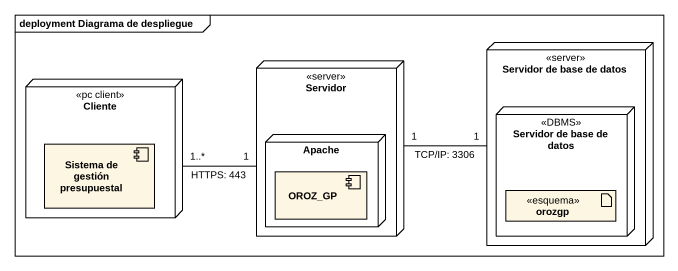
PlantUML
@startuml
mainframe deployment Diagrama de despliegue
node "Servidor de base de datos" as Servidor_de_base_de_datos <<server>> {
  node "Servidor de base de datos" as Servidor_de_base_de_datos_2 <<DBMS>> {
    artifact orozgp <<esquema>>
  }
}
node Cliente <<pc client>> {
  component "Sistema de gestión presupuestal" as Sistema_de_gestión
}
node Servidor <<server>> {
  node Apache {
    component OROZ_GP
  }
}
Servidor "1" -right- "1" Servidor_de_base_de_datos : TCP/IP: 3306
Servidor "1" -left- "1..*" Cliente : HTTPS: 443
@enduml
